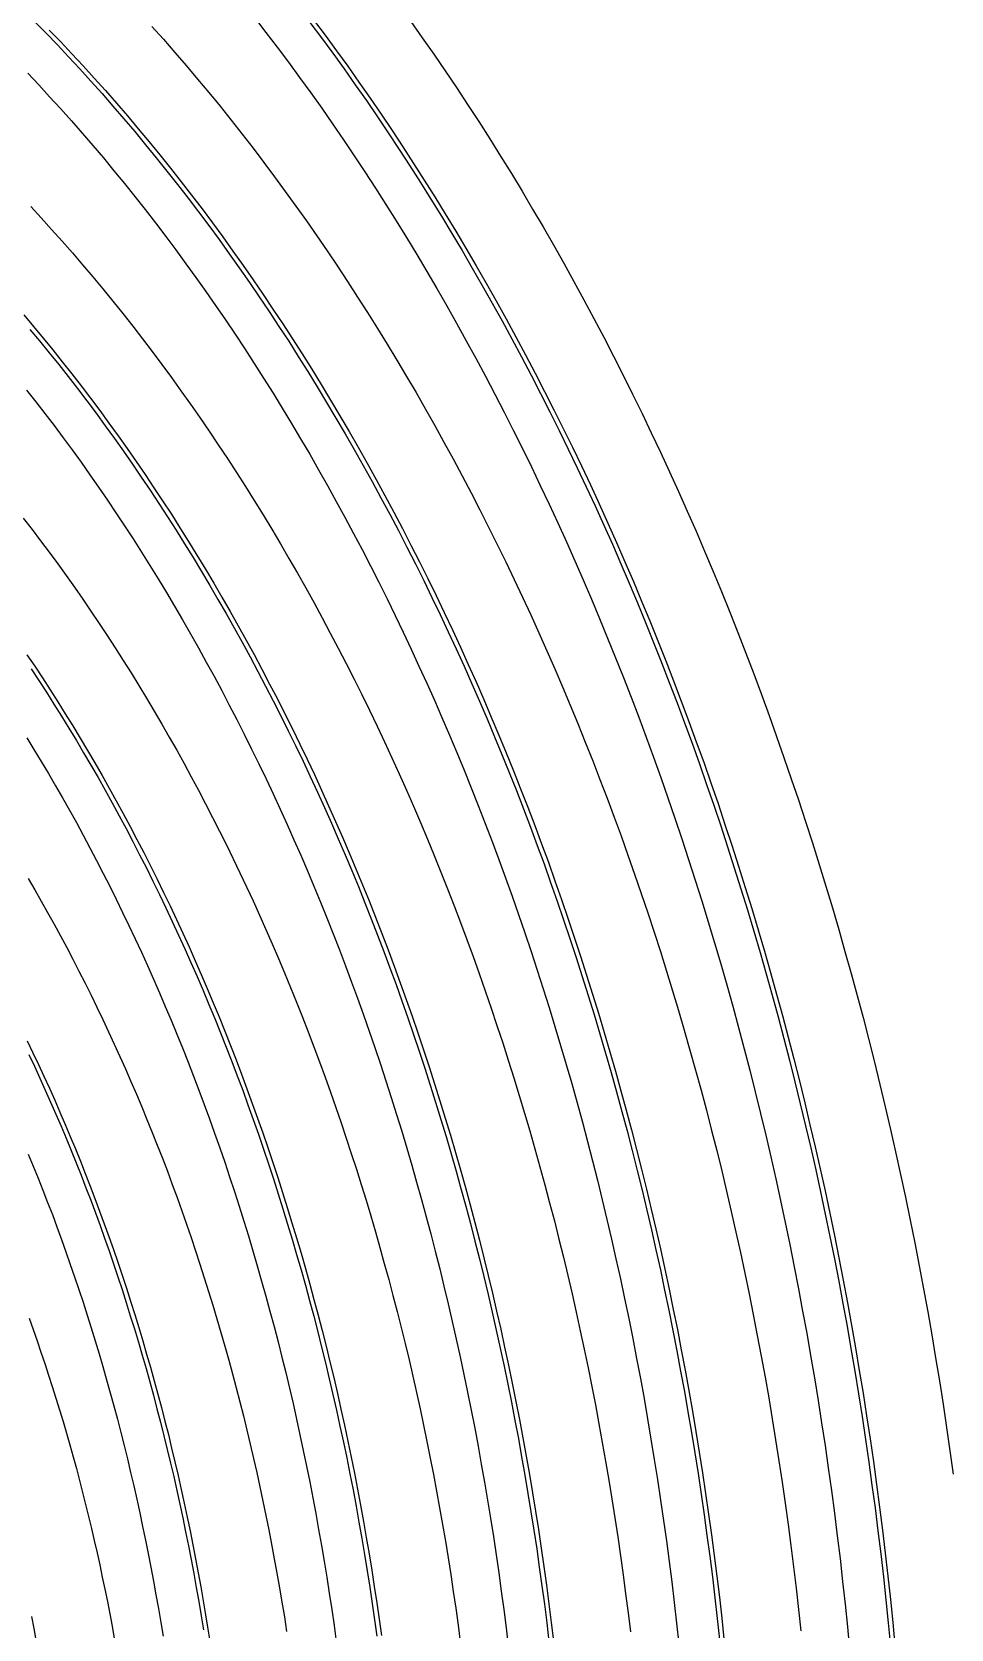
# Model space of a CAD drawing. Header units: metres. Extents: x 10 to 1210, y 10 to 2778.
# Drawn here: x 599.6 to 801.5, y 1907.6 to 2258.5 of the extents above; entities that cross this region are included whole.
import ezdxf

# ---------------------------------------------------------------- set-up
doc = ezdxf.new("R2010")
doc.units = ezdxf.units.M
for name, color, linetype in [('ACIKLIK', 5, 'Continuous'), ('CAM_SABLON', 4, 'Continuous'), ('DIS_KENAR_V91_Z3', 1, 'Continuous'), ('LAMBA_T4_Z4', 3, 'Continuous')]:
    doc.layers.add(name, color=color, linetype=linetype)

msp = doc.modelspace()

# ---------------------------------------------------------------- linework, layer by layer
at = {"layer": 'ACIKLIK'}
for points in [[(648.5, 2261.63), (651, 2258.39), (653.48, 2255.12), (655.95, 2251.82), (658.4, 2248.48), (660.83, 2245.11), (663.25, 2241.7), (665.64, 2238.26), (668.02, 2234.79), (670.38, 2231.29), (672.72, 2227.75), (675.03, 2224.18), (677.33, 2220.58), (679.61, 2216.94), (681.87, 2213.28), (684.11, 2209.58), (686.33, 2205.85), (688.52, 2202.1), (690.7, 2198.31), (692.85, 2194.49), (694.99, 2190.64), (697.1, 2186.77), (699.19, 2182.86), (701.26, 2178.92), (703.3, 2174.96), (705.33, 2170.97), (707.33, 2166.95), (709.31, 2162.9), (711.26, 2158.83), (713.2, 2154.72), (715.1, 2150.6), (716.99, 2146.44), (718.85, 2142.26), (720.69, 2138.06), (722.5, 2133.82), (724.3, 2129.57), (726.06, 2125.29), (727.8, 2120.98), (729.52, 2116.65), (731.21, 2112.3), (732.88, 2107.93), (734.52, 2103.53), (736.14, 2099.11), (737.73, 2094.66), (739.3, 2090.2), (740.84, 2085.71), (742.35, 2081.2), (743.84, 2076.67), (745.3, 2072.12), (746.74, 2067.56), (748.15, 2062.97), (749.53, 2058.36), (750.89, 2053.73), (752.22, 2049.09), (753.53, 2044.42), (754.8, 2039.74), (756.05, 2035.04), (757.27, 2030.33), (758.47, 2025.59), (759.64, 2020.85), (760.78, 2016.08), (761.89, 2011.3), (762.98, 2006.5), (764.03, 2001.69), (765.06, 1996.87), (766.07, 1992.03), (767.04, 1987.18), (767.98, 1982.31), (768.9, 1977.43), (769.79, 1972.54), (770.65, 1967.64), (771.48, 1962.73), (772.29, 1957.8), (773.06, 1952.86), (773.81, 1947.92), (774.53, 1942.96), (775.21, 1937.99), (775.87, 1933.02), (776.51, 1928.03), (777.11, 1923.04), (777.68, 1918.03), (778.22, 1913.03), (778.74, 1908.01), (779.22, 1902.99)], [(598.65, 2249.41), (601.07, 2246.85), (603.47, 2244.25), (605.86, 2241.63), (608.24, 2238.97), (610.6, 2236.27), (612.95, 2233.55), (615.28, 2230.79), (617.6, 2227.99), (619.9, 2225.17), (622.19, 2222.31), (624.47, 2219.43), (626.72, 2216.51), (628.97, 2213.56), (631.19, 2210.58), (633.41, 2207.56), (635.6, 2204.52), (637.78, 2201.45), (639.94, 2198.34), (642.09, 2195.21), (644.21, 2192.04), (646.32, 2188.85), (648.42, 2185.63), (650.49, 2182.37), (652.55, 2179.09), (654.59, 2175.78), (656.61, 2172.45), (658.61, 2169.08), (660.6, 2165.69), (662.56, 2162.26), (664.51, 2158.82), (666.44, 2155.34), (668.34, 2151.84), (670.23, 2148.31), (672.1, 2144.75), (673.95, 2141.17), (675.78, 2137.57), (677.59, 2133.94), (679.37, 2130.28), (681.14, 2126.6), (682.89, 2122.89), (684.61, 2119.16), (686.32, 2115.41), (688, 2111.63), (689.66, 2107.83), (691.3, 2104), (692.92, 2100.16), (694.51, 2096.29), (696.09, 2092.4), (697.64, 2088.49), (699.17, 2084.55), (700.68, 2080.6), (702.16, 2076.62), (703.62, 2072.62), (705.06, 2068.61), (706.48, 2064.57), (707.87, 2060.51), (709.24, 2056.44), (710.59, 2052.34), (711.91, 2048.23), (713.21, 2044.1), (714.48, 2039.95), (715.73, 2035.79), (716.96, 2031.6), (718.16, 2027.4), (719.34, 2023.18), (720.5, 2018.95), (721.63, 2014.7), (722.73, 2010.44), (723.81, 2006.16), (724.87, 2001.86), (725.9, 1997.55), (726.91, 1993.23), (727.89, 1988.89), (728.85, 1984.54), (729.78, 1980.18), (730.68, 1975.8), (731.56, 1971.42), (732.42, 1967.01), (733.25, 1962.6), (734.05, 1958.18), (734.83, 1953.74), (735.58, 1949.3), (736.31, 1944.84), (737.01, 1940.38), (737.69, 1935.9), (738.33, 1931.42), (738.96, 1926.93), (739.55, 1922.43), (740.13, 1917.92), (740.67, 1913.4), (741.19, 1908.87), (741.68, 1904.34)], [(598.41, 2179.8), (600.44, 2177.22), (602.45, 2174.62), (604.45, 2171.99), (606.44, 2169.33), (608.41, 2166.64), (610.37, 2163.93), (612.31, 2161.19), (614.24, 2158.42), (616.15, 2155.62), (618.05, 2152.8), (619.93, 2149.95), (621.8, 2147.07), (623.65, 2144.17), (625.49, 2141.24), (627.31, 2138.29), (629.12, 2135.31), (630.9, 2132.3), (632.67, 2129.27), (634.43, 2126.22), (636.17, 2123.14), (637.89, 2120.04), (639.59, 2116.91), (641.28, 2113.76), (642.94, 2110.59), (644.6, 2107.39), (646.23, 2104.17), (647.84, 2100.92), (649.44, 2097.66), (651.02, 2094.37), (652.58, 2091.06), (654.12, 2087.73), (655.64, 2084.37), (657.14, 2081), (658.63, 2077.6), (660.09, 2074.18), (661.54, 2070.75), (662.97, 2067.29), (664.37, 2063.81), (665.76, 2060.32), (667.13, 2056.8), (668.47, 2053.27), (669.8, 2049.71), (671.11, 2046.14), (672.39, 2042.55), (673.66, 2038.94), (674.9, 2035.32), (676.13, 2031.67), (677.33, 2028.01), (678.51, 2024.34), (679.67, 2020.64), (680.81, 2016.94), (681.93, 2013.21), (683.03, 2009.47), (684.1, 2005.72), (685.16, 2001.95), (686.19, 1998.16), (687.2, 1994.36), (688.19, 1990.55), (689.16, 1986.72), (690.1, 1982.88), (691.02, 1979.03), (691.92, 1975.16), (692.8, 1971.28), (693.66, 1967.39), (694.49, 1963.49), (695.3, 1959.58), (696.09, 1955.65), (696.85, 1951.72), (697.59, 1947.77), (698.31, 1943.81), (699.01, 1939.85), (699.68, 1935.87), (700.33, 1931.89), (700.96, 1927.89), (701.56, 1923.89), (702.14, 1919.88), (702.7, 1915.86), (703.23, 1911.84), (703.74, 1907.8), (704.23, 1903.76)], [(598.43, 2103.39), (600.03, 2100.79), (601.62, 2098.17), (603.19, 2095.53), (604.75, 2092.86), (606.29, 2090.18), (607.82, 2087.47), (609.34, 2084.74), (610.84, 2081.98), (612.32, 2079.21), (613.79, 2076.42), (615.24, 2073.6), (616.68, 2070.77), (618.1, 2067.91), (619.51, 2065.03), (620.9, 2062.14), (622.27, 2059.22), (623.63, 2056.29), (624.97, 2053.34), (626.29, 2050.36), (627.6, 2047.37), (628.89, 2044.36), (630.16, 2041.34), (631.42, 2038.29), (632.66, 2035.23), (633.88, 2032.15), (635.08, 2029.05), (636.27, 2025.94), (637.44, 2022.81), (638.59, 2019.66), (639.72, 2016.49), (640.84, 2013.32), (641.93, 2010.12), (643.01, 2006.91), (644.07, 2003.68), (645.12, 2000.44), (646.14, 1997.19), (647.14, 1993.92), (648.13, 1990.64), (649.1, 1987.34), (650.05, 1984.03), (650.97, 1980.71), (651.88, 1977.37), (652.78, 1974.02), (653.65, 1970.66), (654.5, 1967.28), (655.33, 1963.9), (656.15, 1960.5), (656.94, 1957.09), (657.71, 1953.67), (658.47, 1950.24), (659.2, 1946.8), (659.92, 1943.35), (660.61, 1939.89), (661.28, 1936.42), (661.94, 1932.94), (662.57, 1929.45), (663.19, 1925.95), (663.78, 1922.45), (664.35, 1918.93), (664.91, 1915.41), (665.44, 1911.88), (665.95, 1908.34), (666.44, 1904.8)], [(598.78, 2011.93), (599.87, 2009.29), (600.94, 2006.64), (602, 2003.98), (603.04, 2001.3), (604.07, 1998.61), (605.08, 1995.9), (606.07, 1993.18), (607.05, 1990.44), (608.02, 1987.69), (608.97, 1984.92), (609.9, 1982.15), (610.82, 1979.35), (611.72, 1976.55), (612.61, 1973.73), (613.48, 1970.9), (614.33, 1968.06), (615.17, 1965.21), (615.99, 1962.34), (616.79, 1959.47), (617.58, 1956.58), (618.35, 1953.68), (619.1, 1950.77), (619.84, 1947.85), (620.56, 1944.92), (621.27, 1941.97), (621.95, 1939.02), (622.62, 1936.06), (623.28, 1933.09), (623.91, 1930.11), (624.53, 1927.12), (625.13, 1924.13), (625.72, 1921.12), (626.28, 1918.11), (626.83, 1915.09), (627.36, 1912.06), (627.88, 1909.02), (628.38, 1905.97)]]:
    msp.add_lwpolyline(points, dxfattribs=at)
at = {"layer": 'CAM_SABLON'}
for points in [[(600.18, 2260.76), (602.69, 2258.2), (605.17, 2255.62), (607.64, 2252.99), (610.1, 2250.34), (612.55, 2247.65), (614.98, 2244.93), (617.39, 2242.18), (619.79, 2239.39), (622.18, 2236.57), (624.55, 2233.71), (626.9, 2230.83), (629.24, 2227.91), (631.56, 2224.97), (633.87, 2221.98), (636.16, 2218.97), (638.43, 2215.93), (640.68, 2212.86), (642.92, 2209.75), (645.14, 2206.62), (647.35, 2203.45), (649.53, 2200.26), (651.7, 2197.03), (653.85, 2193.78), (655.99, 2190.5), (658.1, 2187.19), (660.19, 2183.84), (662.27, 2180.47), (664.33, 2177.08), (666.37, 2173.65), (668.39, 2170.2), (670.39, 2166.72), (672.36, 2163.21), (674.32, 2159.68), (676.26, 2156.11), (678.18, 2152.53), (680.08, 2148.91), (681.96, 2145.27), (683.82, 2141.61), (685.66, 2137.92), (687.47, 2134.2), (689.27, 2130.46), (691.04, 2126.7), (692.79, 2122.91), (694.52, 2119.1), (696.23, 2115.26), (697.92, 2111.4), (699.58, 2107.52), (701.23, 2103.62), (702.85, 2099.69), (704.44, 2095.74), (706.02, 2091.77), (707.57, 2087.78), (709.1, 2083.77), (710.6, 2079.74), (712.09, 2075.69), (713.54, 2071.61), (714.98, 2067.52), (716.39, 2063.41), (717.78, 2059.28), (719.14, 2055.13), (720.48, 2050.96), (721.8, 2046.77), (723.09, 2042.57), (724.36, 2038.35), (725.6, 2034.11), (726.82, 2029.85), (728.02, 2025.58), (729.19, 2021.29), (730.33, 2016.99), (731.45, 2012.67), (732.55, 2008.33), (733.62, 2003.99), (734.66, 1999.62), (735.68, 1995.24), (736.67, 1990.85), (737.64, 1986.45), (738.58, 1982.03), (739.5, 1977.6), (740.39, 1973.16), (741.26, 1968.7), (742.1, 1964.24), (742.91, 1959.76), (743.7, 1955.27), (744.46, 1950.77), (745.2, 1946.27), (745.91, 1941.75), (746.59, 1937.22), (747.25, 1932.68), (747.88, 1928.14), (748.48, 1923.58), (749.06, 1919.02), (749.61, 1914.45), (750.13, 1909.87), (750.63, 1905.29)], [(660.67, 2260.54), (663.19, 2257.18), (665.68, 2253.78), (668.16, 2250.34), (670.61, 2246.88), (673.05, 2243.38), (675.47, 2239.84), (677.87, 2236.28), (680.24, 2232.68), (682.6, 2229.05), (684.94, 2225.39), (687.25, 2221.7), (689.55, 2217.97), (691.82, 2214.21), (694.08, 2210.43), (696.31, 2206.61), (698.52, 2202.76), (700.71, 2198.88), (702.87, 2194.98), (705.02, 2191.04), (707.14, 2187.08), (709.24, 2183.08), (711.32, 2179.06), (713.37, 2175.01), (715.4, 2170.93), (717.41, 2166.82), (719.39, 2162.69), (721.35, 2158.53), (723.29, 2154.35), (725.2, 2150.13), (727.09, 2145.9), (728.95, 2141.63), (730.79, 2137.34), (732.6, 2133.03), (734.39, 2128.69), (736.16, 2124.33), (737.9, 2119.94), (739.61, 2115.53), (741.3, 2111.1), (742.96, 2106.65), (744.6, 2102.17), (746.21, 2097.67), (747.8, 2093.15), (749.36, 2088.6), (750.89, 2084.04), (752.4, 2079.46), (753.88, 2074.85), (755.33, 2070.23), (756.76, 2065.58), (758.16, 2060.92), (759.54, 2056.24), (760.88, 2051.54), (762.2, 2046.82), (763.49, 2042.08), (764.76, 2037.33), (765.99, 2032.56), (767.2, 2027.77), (768.38, 2022.97), (769.54, 2018.15), (770.66, 2013.31), (771.76, 2008.46), (772.83, 2003.6), (773.87, 1998.72), (774.88, 1993.83), (775.87, 1988.92), (776.82, 1984), (777.75, 1979.07), (778.65, 1974.13), (779.52, 1969.17), (780.36, 1964.2), (781.17, 1959.22), (781.96, 1954.23), (782.71, 1949.23), (783.44, 1944.22), (784.13, 1939.2), (784.8, 1934.17), (785.44, 1929.13), (786.05, 1924.09), (786.63, 1919.03), (787.17, 1913.97), (787.69, 1908.9), (788.19, 1903.82)], [(599.14, 2193.13), (601.26, 2190.58), (603.37, 2188), (605.46, 2185.4), (607.53, 2182.76), (609.59, 2180.1), (611.64, 2177.41), (613.67, 2174.69), (615.69, 2171.94), (617.69, 2169.16), (619.67, 2166.36), (621.65, 2163.53), (623.6, 2160.67), (625.54, 2157.79), (627.46, 2154.88), (629.37, 2151.94), (631.26, 2148.98), (633.13, 2145.99), (634.99, 2142.98), (636.83, 2139.94), (638.66, 2136.88), (640.46, 2133.79), (642.25, 2130.67), (644.02, 2127.53), (645.77, 2124.37), (647.51, 2121.19), (649.23, 2117.98), (650.93, 2114.74), (652.61, 2111.49), (654.27, 2108.21), (655.91, 2104.9), (657.54, 2101.58), (659.15, 2098.23), (660.73, 2094.86), (662.3, 2091.47), (663.85, 2088.06), (665.38, 2084.63), (666.89, 2081.18), (668.38, 2077.7), (669.85, 2074.21), (671.3, 2070.69), (672.73, 2067.16), (674.14, 2063.61), (675.53, 2060.03), (676.89, 2056.44), (678.24, 2052.83), (679.57, 2049.2), (680.87, 2045.56), (682.16, 2041.89), (683.42, 2038.21), (684.67, 2034.51), (685.89, 2030.8), (687.09, 2027.07), (688.27, 2023.32), (689.42, 2019.55), (690.56, 2015.77), (691.67, 2011.98), (692.76, 2008.17), (693.83, 2004.34), (694.88, 2000.5), (695.91, 1996.65), (696.91, 1992.78), (697.89, 1988.9), (698.85, 1985), (699.78, 1981.1), (700.69, 1977.18), (701.58, 1973.24), (702.45, 1969.3), (703.3, 1965.34), (704.12, 1961.37), (704.92, 1957.4), (705.69, 1953.41), (706.44, 1949.41), (707.17, 1945.4), (707.88, 1941.38), (708.56, 1937.35), (709.22, 1933.31), (709.85, 1929.26), (710.47, 1925.21), (711.05, 1921.14), (711.62, 1917.07), (712.16, 1912.99), (712.68, 1908.91), (713.17, 1904.81)], [(599.38, 2118.55), (601.07, 2115.98), (602.75, 2113.39), (604.42, 2110.78), (606.07, 2108.14), (607.71, 2105.48), (609.34, 2102.8), (610.94, 2100.1), (612.54, 2097.38), (614.11, 2094.63), (615.68, 2091.86), (617.22, 2089.07), (618.76, 2086.26), (620.27, 2083.43), (621.77, 2080.57), (623.25, 2077.7), (624.72, 2074.81), (626.17, 2071.89), (627.61, 2068.96), (629.02, 2066), (630.42, 2063.03), (631.81, 2060.04), (633.17, 2057.03), (634.52, 2054), (635.86, 2050.95), (637.17, 2047.88), (638.47, 2044.8), (639.75, 2041.7), (641.01, 2038.58), (642.26, 2035.44), (643.48, 2032.28), (644.69, 2029.11), (645.88, 2025.93), (647.05, 2022.72), (648.21, 2019.5), (649.34, 2016.27), (650.46, 2013.02), (651.55, 2009.75), (652.63, 2006.47), (653.69, 2003.17), (654.73, 1999.86), (655.76, 1996.54), (656.76, 1993.2), (657.74, 1989.85), (658.71, 1986.48), (659.65, 1983.1), (660.57, 1979.71), (661.48, 1976.31), (662.37, 1972.89), (663.23, 1969.46), (664.08, 1966.02), (664.9, 1962.57), (665.71, 1959.11), (666.5, 1955.63), (667.26, 1952.15), (668.01, 1948.65), (668.73, 1945.15), (669.44, 1941.63), (670.12, 1938.11), (670.79, 1934.58), (671.43, 1931.03), (672.06, 1927.48), (672.66, 1923.92), (673.24, 1920.35), (673.8, 1916.78), (674.34, 1913.19), (674.86, 1909.6), (675.36, 1906.01)], [(598.9, 2033.77), (600.12, 2031.2), (601.32, 2028.6), (602.5, 2025.99), (603.67, 2023.36), (604.83, 2020.72), (605.97, 2018.06), (607.09, 2015.39), (608.2, 2012.7), (609.3, 2009.99), (610.38, 2007.27), (611.44, 2004.53), (612.49, 2001.78), (613.52, 1999.02), (614.54, 1996.24), (615.54, 1993.45), (616.52, 1990.64), (617.49, 1987.82), (618.44, 1984.98), (619.38, 1982.14), (620.3, 1979.28), (621.2, 1976.41), (622.09, 1973.52), (622.96, 1970.62), (623.81, 1967.72), (624.65, 1964.79), (625.47, 1961.86), (626.27, 1958.92), (627.05, 1955.97), (627.82, 1953), (628.58, 1950.02), (629.31, 1947.04), (630.03, 1944.04), (630.73, 1941.04), (631.41, 1938.02), (632.07, 1935), (632.72, 1931.96), (633.35, 1928.92), (633.96, 1925.87), (634.56, 1922.81), (635.13, 1919.74), (635.69, 1916.67), (636.23, 1913.59), (636.76, 1910.49), (637.26, 1907.4)]]:
    msp.add_lwpolyline(points, dxfattribs=at)
at = {"layer": 'DIS_KENAR_V91_Z3'}
for points in [[(682.8, 2260.81), (685.34, 2257.22), (687.86, 2253.6), (690.36, 2249.95), (692.84, 2246.26), (695.3, 2242.55), (697.74, 2238.8), (700.15, 2235.01), (702.54, 2231.2), (704.91, 2227.35), (707.26, 2223.48), (709.58, 2219.57), (711.88, 2215.64), (714.16, 2211.67), (716.42, 2207.67), (718.65, 2203.65), (720.86, 2199.59), (723.04, 2195.51), (725.2, 2191.4), (727.34, 2187.26), (729.45, 2183.09), (731.54, 2178.89), (733.61, 2174.67), (735.65, 2170.42), (737.66, 2166.15), (739.65, 2161.84), (741.62, 2157.52), (743.55, 2153.16), (745.47, 2148.78), (747.36, 2144.38), (749.22, 2139.95), (751.06, 2135.5), (752.87, 2131.02), (754.65, 2126.52), (756.41, 2122), (758.14, 2117.45), (759.85, 2112.89), (761.53, 2108.3), (763.18, 2103.68), (764.8, 2099.05), (766.4, 2094.39), (767.97, 2089.72), (769.52, 2085.02), (771.03, 2080.31), (772.52, 2075.57), (773.98, 2070.82), (775.42, 2066.04), (776.82, 2061.25), (778.2, 2056.44), (779.55, 2051.61), (780.87, 2046.76), (782.17, 2041.9), (783.43, 2037.02), (784.67, 2032.12), (785.88, 2027.21), (787.06, 2022.28), (788.21, 2017.34), (789.33, 2012.38), (790.42, 2007.41), (791.49, 2002.42), (792.52, 1997.42), (793.53, 1992.41), (794.5, 1987.38), (795.45, 1982.34), (796.37, 1977.29), (797.26, 1972.23), (798.12, 1967.15), (798.95, 1962.07), (799.75, 1956.97), (800.52, 1951.86), (801.26, 1946.75), (801.97, 1941.62)], [(625.92, 2259.7), (628.46, 2256.86), (630.98, 2253.98), (633.48, 2251.07), (635.97, 2248.13), (638.44, 2245.16), (640.9, 2242.15), (643.33, 2239.11), (645.75, 2236.04), (648.15, 2232.94), (650.53, 2229.81), (652.89, 2226.64), (655.24, 2223.45), (657.57, 2220.22), (659.87, 2216.97), (662.16, 2213.68), (664.43, 2210.36), (666.68, 2207.02), (668.91, 2203.64), (671.12, 2200.24), (673.31, 2196.81), (675.48, 2193.35), (677.63, 2189.86), (679.76, 2186.34), (681.87, 2182.8), (683.96, 2179.22), (686.03, 2175.62), (688.07, 2172), (690.1, 2168.34), (692.1, 2164.66), (694.09, 2160.96), (696.05, 2157.23), (697.99, 2153.47), (699.9, 2149.69), (701.8, 2145.88), (703.67, 2142.05), (705.52, 2138.19), (707.35, 2134.31), (709.16, 2130.41), (710.94, 2126.48), (712.7, 2122.53), (714.44, 2118.56), (716.15, 2114.56), (717.84, 2110.54), (719.51, 2106.5), (721.15, 2102.44), (722.77, 2098.35), (724.37, 2094.25), (725.94, 2090.12), (727.49, 2085.98), (729.01, 2081.81), (730.51, 2077.63), (731.98, 2073.42), (733.44, 2069.2), (734.86, 2064.95), (736.26, 2060.69), (737.64, 2056.41), (738.99, 2052.12), (740.32, 2047.8), (741.62, 2043.47), (742.89, 2039.12), (744.14, 2034.75), (745.37, 2030.37), (746.57, 2025.97), (747.74, 2021.56), (748.89, 2017.13), (750.01, 2012.69), (751.11, 2008.23), (752.18, 2003.76), (753.22, 1999.27), (754.24, 1994.77), (755.23, 1990.26), (756.2, 1985.73), (757.14, 1981.2), (758.05, 1976.65), (758.94, 1972.08), (759.8, 1967.51), (760.63, 1962.93), (761.44, 1958.33), (762.22, 1953.73), (762.97, 1949.11), (763.7, 1944.49), (764.4, 1939.85), (765.07, 1935.21), (765.71, 1930.56), (766.33, 1925.9), (766.92, 1921.23), (767.49, 1916.55), (768.02, 1911.87), (768.53, 1907.18)], [(599.31, 2220.1), (601.62, 2217.61), (603.91, 2215.09), (606.19, 2212.53), (608.46, 2209.95), (610.71, 2207.34), (612.94, 2204.69), (615.16, 2202.02), (617.36, 2199.32), (619.55, 2196.6), (621.72, 2193.84), (623.87, 2191.05), (626.01, 2188.24), (628.14, 2185.4), (630.24, 2182.53), (632.33, 2179.63), (634.4, 2176.71), (636.46, 2173.76), (638.5, 2170.78), (640.52, 2167.77), (642.52, 2164.74), (644.5, 2161.69), (646.47, 2158.6), (648.42, 2155.5), (650.35, 2152.36), (652.26, 2149.2), (654.16, 2146.02), (656.04, 2142.81), (657.89, 2139.58), (659.73, 2136.32), (661.55, 2133.04), (663.35, 2129.74), (665.13, 2126.41), (666.89, 2123.06), (668.63, 2119.68), (670.35, 2116.29), (672.06, 2112.87), (673.74, 2109.43), (675.4, 2105.96), (677.04, 2102.48), (678.66, 2098.97), (680.27, 2095.45), (681.85, 2091.9), (683.41, 2088.33), (684.95, 2084.74), (686.46, 2081.13), (687.96, 2077.5), (689.44, 2073.85), (690.89, 2070.19), (692.32, 2066.5), (693.74, 2062.79), (695.13, 2059.07), (696.49, 2055.33), (697.84, 2051.57), (699.17, 2047.79), (700.47, 2044), (701.75, 2040.19), (703.01, 2036.36), (704.24, 2032.52), (705.46, 2028.66), (706.65, 2024.78), (707.82, 2020.89), (708.96, 2016.99), (710.08, 2013.07), (711.18, 2009.13), (712.26, 2005.18), (713.32, 2001.22), (714.35, 1997.24), (715.35, 1993.25), (716.34, 1989.25), (717.3, 1985.23), (718.24, 1981.2), (719.15, 1977.16), (720.04, 1973.11), (720.91, 1969.04), (721.75, 1964.97), (722.57, 1960.88), (723.37, 1956.79), (724.14, 1952.68), (724.89, 1948.56), (725.62, 1944.44), (726.32, 1940.3), (726.99, 1936.15), (727.64, 1932), (728.27, 1927.84), (728.88, 1923.67), (729.46, 1919.49), (730.01, 1915.31), (730.54, 1911.11), (731.05, 1906.91)], [(597.69, 2151.64), (599.6, 2149.17), (601.5, 2146.67), (603.38, 2144.15), (605.25, 2141.61), (607.1, 2139.04), (608.93, 2136.45), (610.76, 2133.83), (612.56, 2131.19), (614.35, 2128.53), (616.13, 2125.84), (617.89, 2123.13), (619.63, 2120.4), (621.36, 2117.65), (623.07, 2114.87), (624.77, 2112.07), (626.45, 2109.25), (628.11, 2106.4), (629.76, 2103.54), (631.39, 2100.65), (633, 2097.74), (634.59, 2094.81), (636.17, 2091.86), (637.73, 2088.89), (639.28, 2085.9), (640.81, 2082.89), (642.31, 2079.86), (643.81, 2076.8), (645.28, 2073.73), (646.73, 2070.64), (648.17, 2067.54), (649.59, 2064.41), (650.99, 2061.26), (652.38, 2058.1), (653.74, 2054.92), (655.09, 2051.72), (656.41, 2048.5), (657.72, 2045.27), (659.01, 2042.02), (660.28, 2038.75), (661.53, 2035.47), (662.76, 2032.16), (663.98, 2028.85), (665.17, 2025.52), (666.35, 2022.17), (667.5, 2018.8), (668.64, 2015.43), (669.75, 2012.03), (670.85, 2008.63), (671.92, 2005.2), (672.98, 2001.77), (674.01, 1998.32), (675.03, 1994.86), (676.03, 1991.38), (677, 1987.89), (677.96, 1984.39), (678.89, 1980.88), (679.8, 1977.35), (680.7, 1973.81), (681.57, 1970.27), (682.42, 1966.71), (683.25, 1963.13), (684.07, 1959.55), (684.85, 1955.96), (685.62, 1952.36), (686.37, 1948.74), (687.1, 1945.12), (687.8, 1941.49), (688.49, 1937.85), (689.15, 1934.2), (689.79, 1930.54), (690.41, 1926.87), (691.01, 1923.2), (691.59, 1919.52), (692.15, 1915.83), (692.68, 1912.13), (693.2, 1908.43), (693.69, 1904.72)], [(598.74, 2072.47), (600.19, 2069.99), (601.62, 2067.49), (603.04, 2064.97), (604.45, 2062.44), (605.84, 2059.88), (607.22, 2057.31), (608.58, 2054.72), (609.92, 2052.11), (611.26, 2049.49), (612.57, 2046.84), (613.87, 2044.18), (615.16, 2041.51), (616.43, 2038.81), (617.68, 2036.1), (618.92, 2033.37), (620.14, 2030.63), (621.34, 2027.87), (622.53, 2025.1), (623.71, 2022.31), (624.86, 2019.5), (626.01, 2016.68), (627.13, 2013.85), (628.24, 2011), (629.33, 2008.14), (630.4, 2005.26), (631.46, 2002.37), (632.5, 1999.46), (633.53, 1996.54), (634.53, 1993.61), (635.52, 1990.66), (636.5, 1987.7), (637.45, 1984.73), (638.39, 1981.75), (639.31, 1978.75), (640.21, 1975.75), (641.1, 1972.73), (641.97, 1969.7), (642.82, 1966.65), (643.65, 1963.6), (644.46, 1960.54), (645.26, 1957.46), (646.04, 1954.38), (646.8, 1951.28), (647.54, 1948.18), (648.27, 1945.06), (648.98, 1941.94), (649.67, 1938.81), (650.34, 1935.67), (650.99, 1932.52), (651.62, 1929.36), (652.24, 1926.19), (652.83, 1923.02), (653.41, 1919.83), (653.97, 1916.64), (654.51, 1913.45), (655.04, 1910.24), (655.54, 1907.03)], [(598.94, 1975.88), (599.83, 1973.4), (600.71, 1970.91), (601.57, 1968.41), (602.41, 1965.9), (603.24, 1963.37), (604.06, 1960.84), (604.86, 1958.29), (605.64, 1955.74), (606.41, 1953.17), (607.17, 1950.6), (607.91, 1948.01), (608.63, 1945.41), (609.34, 1942.81), (610.04, 1940.2), (610.72, 1937.57), (611.38, 1934.94), (612.03, 1932.3), (612.67, 1929.65), (613.29, 1927), (613.89, 1924.33), (614.48, 1921.66), (615.05, 1918.98), (615.6, 1916.29), (616.15, 1913.59), (616.67, 1910.89), (617.18, 1908.18), (617.67, 1905.47)]]:
    msp.add_lwpolyline(points, dxfattribs=at)
at = {"layer": 'LAMBA_T4_Z4'}
for points in [[(661.47, 2261.14), (663.99, 2257.77), (666.49, 2254.36), (668.97, 2250.93), (671.43, 2247.45), (673.87, 2243.95), (676.3, 2240.41), (678.7, 2236.83), (681.08, 2233.23), (683.44, 2229.59), (685.78, 2225.92), (688.1, 2222.22), (690.4, 2218.49), (692.68, 2214.73), (694.94, 2210.94), (697.18, 2207.11), (699.39, 2203.26), (701.58, 2199.37), (703.75, 2195.46), (705.9, 2191.52), (708.02, 2187.54), (710.13, 2183.54), (712.21, 2179.51), (714.26, 2175.46), (716.3, 2171.37), (718.31, 2167.26), (720.29, 2163.12), (722.26, 2158.95), (724.2, 2154.76), (726.11, 2150.54), (728, 2146.3), (729.87, 2142.03), (731.71, 2137.73), (733.53, 2133.41), (735.32, 2129.07), (737.09, 2124.7), (738.83, 2120.31), (740.54, 2115.89), (742.24, 2111.45), (743.9, 2106.99), (745.54, 2102.51), (747.16, 2098), (748.74, 2093.48), (750.31, 2088.93), (751.84, 2084.36), (753.35, 2079.77), (754.83, 2075.16), (756.29, 2070.52), (757.72, 2065.87), (759.12, 2061.2), (760.5, 2056.52), (761.84, 2051.81), (763.17, 2047.08), (764.46, 2042.34), (765.72, 2037.58), (766.96, 2032.81), (768.17, 2028.01), (769.36, 2023.2), (770.51, 2018.38), (771.64, 2013.54), (772.74, 2008.68), (773.81, 2003.81), (774.85, 1998.93), (775.86, 1994.03), (776.85, 1989.12), (777.81, 1984.19), (778.74, 1979.25), (779.64, 1974.3), (780.51, 1969.34), (781.35, 1964.37), (782.16, 1959.38), (782.95, 1954.38), (783.7, 1949.38), (784.43, 1944.36), (785.12, 1939.34), (785.79, 1934.3), (786.43, 1929.26), (787.04, 1924.2), (787.62, 1919.14), (788.17, 1914.08), (788.69, 1909), (789.18, 1903.92)], [(603.4, 2258.9), (605.9, 2256.31), (608.38, 2253.68), (610.84, 2251.02), (613.29, 2248.32), (615.73, 2245.59), (618.15, 2242.83), (620.55, 2240.04), (622.94, 2237.21), (625.32, 2234.35), (627.68, 2231.46), (630.02, 2228.54), (632.35, 2225.58), (634.66, 2222.59), (636.95, 2219.58), (639.23, 2216.53), (641.49, 2213.45), (643.74, 2210.33), (645.96, 2207.19), (648.17, 2204.02), (650.36, 2200.82), (652.53, 2197.59), (654.69, 2194.33), (656.83, 2191.04), (658.94, 2187.72), (661.04, 2184.37), (663.12, 2181), (665.19, 2177.59), (667.23, 2174.16), (669.25, 2170.7), (671.25, 2167.21), (673.24, 2163.7), (675.2, 2160.16), (677.14, 2156.59), (679.07, 2152.99), (680.97, 2149.37), (682.85, 2145.73), (684.71, 2142.06), (686.55, 2138.36), (688.37, 2134.64), (690.17, 2130.89), (691.95, 2127.12), (693.7, 2123.33), (695.44, 2119.51), (697.15, 2115.67), (698.84, 2111.8), (700.5, 2107.91), (702.15, 2104), (703.77, 2100.07), (705.37, 2096.12), (706.95, 2092.14), (708.5, 2088.14), (710.03, 2084.12), (711.54, 2080.09), (713.03, 2076.03), (714.49, 2071.95), (715.92, 2067.85), (717.34, 2063.73), (718.73, 2059.59), (720.1, 2055.44), (721.44, 2051.26), (722.76, 2047.07), (724.05, 2042.86), (725.32, 2038.63), (726.56, 2034.39), (727.79, 2030.12), (728.98, 2025.85), (730.15, 2021.55), (731.3, 2017.24), (732.42, 2012.92), (733.52, 2008.58), (734.59, 2004.22), (735.63, 1999.85), (736.65, 1995.47), (737.65, 1991.07), (738.62, 1986.66), (739.56, 1982.24), (740.48, 1977.8), (741.37, 1973.35), (742.24, 1968.89), (743.08, 1964.42), (743.9, 1959.94), (744.68, 1955.44), (745.45, 1950.94), (746.18, 1946.42), (746.89, 1941.9), (747.58, 1937.37), (748.24, 1932.82), (748.87, 1928.27), (749.47, 1923.71), (750.05, 1919.14), (750.6, 1914.57), (751.13, 1909.98), (751.62, 1905.39)], [(597.77, 2196.3), (599.91, 2193.77), (602.03, 2191.22), (604.14, 2188.63), (606.24, 2186.02), (608.32, 2183.38), (610.39, 2180.71), (612.44, 2178.01), (614.47, 2175.28), (616.5, 2172.53), (618.5, 2169.74), (620.49, 2166.94), (622.47, 2164.1), (624.43, 2161.23), (626.37, 2158.34), (628.3, 2155.43), (630.21, 2152.49), (632.11, 2149.52), (633.98, 2146.52), (635.84, 2143.5), (637.69, 2140.46), (639.52, 2137.38), (641.33, 2134.29), (643.12, 2131.17), (644.89, 2128.02), (646.65, 2124.85), (648.39, 2121.66), (650.11, 2118.44), (651.81, 2115.2), (653.5, 2111.94), (655.16, 2108.66), (656.81, 2105.35), (658.44, 2102.02), (660.05, 2098.66), (661.64, 2095.29), (663.21, 2091.89), (664.76, 2088.47), (666.29, 2085.03), (667.81, 2081.57), (669.3, 2078.09), (670.77, 2074.59), (672.22, 2071.07), (673.66, 2067.53), (675.07, 2063.97), (676.46, 2060.39), (677.83, 2056.8), (679.18, 2053.18), (680.51, 2049.54), (681.82, 2045.89), (683.1, 2042.22), (684.37, 2038.53), (685.62, 2034.83), (686.84, 2031.11), (688.04, 2027.37), (689.22, 2023.61), (690.38, 2019.84), (691.52, 2016.06), (692.63, 2012.25), (693.73, 2008.44), (694.8, 2004.61), (695.85, 2000.76), (696.87, 1996.9), (697.88, 1993.03), (698.86, 1989.14), (699.82, 1985.24), (700.76, 1981.33), (701.67, 1977.4), (702.56, 1973.46), (703.43, 1969.51), (704.27, 1965.55), (705.1, 1961.57), (705.9, 1957.59), (706.67, 1953.59), (707.43, 1949.59), (708.16, 1945.57), (708.86, 1941.55), (709.55, 1937.51), (710.21, 1933.47), (710.84, 1929.41), (711.45, 1925.35), (712.04, 1921.28), (712.61, 1917.21), (713.15, 1913.12), (713.67, 1909.03), (714.16, 1904.93)], [(598.49, 2121.65), (600.21, 2119.1), (601.91, 2116.53), (603.59, 2113.93), (605.27, 2111.31), (606.92, 2108.67), (608.57, 2106.01), (610.19, 2103.32), (611.8, 2100.61), (613.4, 2097.88), (614.98, 2095.12), (616.55, 2092.35), (618.1, 2089.55), (619.64, 2086.73), (621.15, 2083.9), (622.66, 2081.04), (624.14, 2078.16), (625.61, 2075.25), (627.07, 2072.33), (628.51, 2069.39), (629.93, 2066.43), (631.33, 2063.45), (632.72, 2060.46), (634.09, 2057.44), (635.44, 2054.4), (636.77, 2051.35), (638.09, 2048.27), (639.39, 2045.18), (640.68, 2042.07), (641.94, 2038.95), (643.19, 2035.8), (644.42, 2032.64), (645.63, 2029.47), (646.82, 2026.27), (647.99, 2023.06), (649.15, 2019.84), (650.29, 2016.59), (651.4, 2013.34), (652.5, 2010.06), (653.58, 2006.78), (654.65, 2003.47), (655.69, 2000.16), (656.71, 1996.83), (657.72, 1993.48), (658.7, 1990.12), (659.67, 1986.75), (660.61, 1983.37), (661.54, 1979.97), (662.45, 1976.56), (663.33, 1973.14), (664.2, 1969.7), (665.05, 1966.26), (665.88, 1962.8), (666.69, 1959.33), (667.47, 1955.85), (668.24, 1952.36), (668.99, 1948.86), (669.71, 1945.35), (670.42, 1941.83), (671.11, 1938.3), (671.77, 1934.76), (672.42, 1931.21), (673.04, 1927.65), (673.64, 1924.09), (674.23, 1920.51), (674.79, 1916.93), (675.33, 1913.34), (675.85, 1909.74), (676.35, 1906.14)], [(598.57, 2036.77), (599.8, 2034.2), (601.02, 2031.62), (602.22, 2029.02), (603.41, 2026.4), (604.59, 2023.77), (605.74, 2021.12), (606.89, 2018.45), (608.01, 2015.77), (609.13, 2013.07), (610.22, 2010.36), (611.31, 2007.63), (612.37, 2004.89), (613.42, 2002.14), (614.46, 1999.36), (615.48, 1996.58), (616.48, 1993.78), (617.47, 1990.97), (618.44, 1988.14), (619.39, 1985.3), (620.33, 1982.45), (621.25, 1979.58), (622.16, 1976.7), (623.04, 1973.81), (623.92, 1970.91), (624.77, 1967.99), (625.61, 1965.07), (626.43, 1962.13), (627.23, 1959.18), (628.02, 1956.22), (628.79, 1953.25), (629.55, 1950.27), (630.28, 1947.27), (631, 1944.27), (631.7, 1941.26), (632.38, 1938.24), (633.05, 1935.21), (633.7, 1932.17), (634.33, 1929.12), (634.94, 1926.06), (635.54, 1923), (636.12, 1919.93), (636.68, 1916.84), (637.22, 1913.75), (637.74, 1910.66), (638.25, 1907.56), (638.74, 1904.45)], [(599.47, 1910.3), (599.97, 1907.7), (600.46, 1905.09)]]:
    msp.add_lwpolyline(points, dxfattribs=at)

doc.saveas('drawing.dxf')
